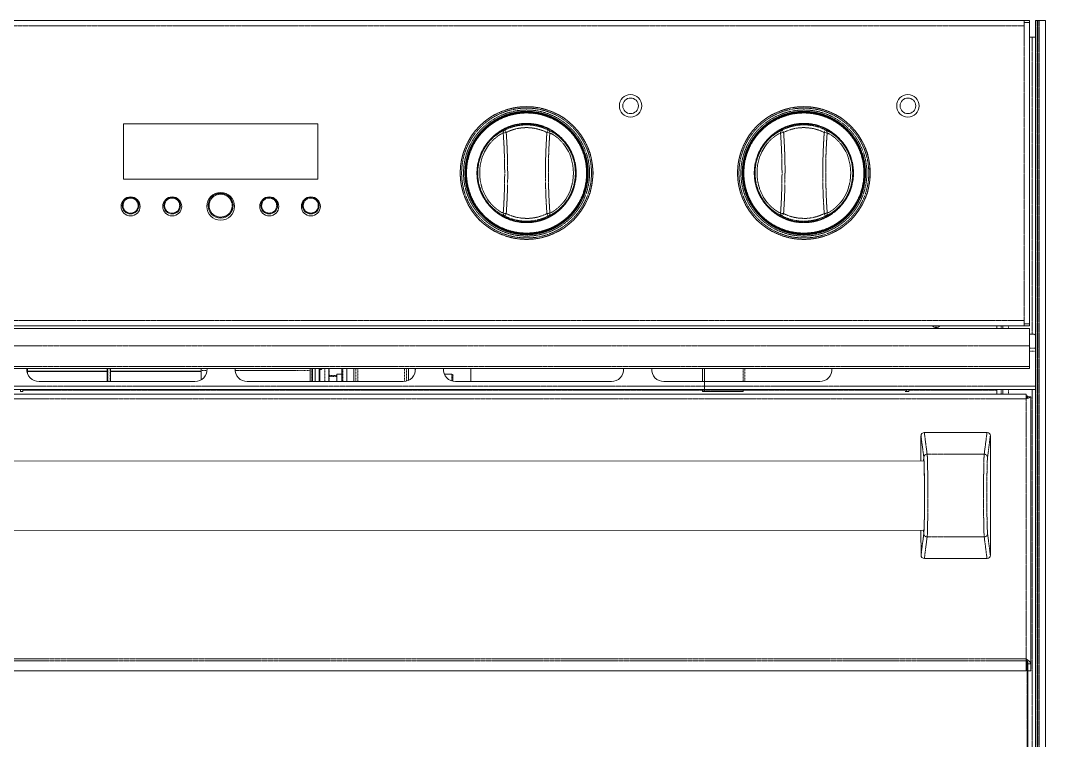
# Model space of a CAD drawing. Header units: millimetres. Extents: x 60499 to 556746, y 248297 to 497145.
# Drawn here: x 360648 to 376167, y 359848 to 370744 of the extents above; entities that cross this region are included whole.
import ezdxf

# ---------------------------------------------------------------- set-up
doc = ezdxf.new("R2010")
doc.units = ezdxf.units.MM
doc.linetypes.add('PHANTOM', pattern=[20, 10, -2, 2, -2, 2, -2])

msp = doc.modelspace()

# ---------------------------------------------------------------- linework, layer by layer
at = {"color": 7, "lineweight": 13, "ltscale": 0.03937}
for p, q in [((351513, 370744), (375844, 370744)), ((375924, 370715), (375924, 366155)), ((376018, 370744), (376018, 327664)), ((376167, 327664), (376167, 370744)), ((362209, 368342), (362209, 369182)), ((362209, 369182), (365148, 369182)), ((365148, 369182), (365148, 368342)), ((365148, 368342), (362209, 368342)), ((375844, 366125), (351513, 366125)), ((352729, 366084), (375927, 366084)), ((351442, 365476), (375927, 365476)), ((361962, 365435), (360754, 365435)), ((360754, 365434), (361962, 365434)), ((363381, 365435), (362011, 365435)), ((362011, 365434), (363381, 365434)), ((360928, 365280), (363288, 365280)), ((364082, 365280), (366442, 365280)), ((367235, 365280), (369595, 365280)), ((370389, 365280), (372749, 365280)), ((376016, 365158), (351353, 365158)), ((375874, 365089), (351528, 365089)), ((375943, 365049), (375943, 361009)), ((374332, 364509), (375282, 364509)), ((375332, 364458), (375332, 362652)), ((353082, 364075), (374326, 364080)), ((353082, 363026), (374326, 363030)), ((374333, 362601), (375282, 362601)), ((375903, 351888), (375902, 361009)), ((375874, 360904), (351528, 360903))]:
    msp.add_line(p, q, dxfattribs=at)
at = {"color": 7, "linetype": 'PHANTOM', "lineweight": 13, "ltscale": 0.03937}
for p, q in [((351513, 370665), (375844, 370665)), ((375844, 370665), (375844, 366205)), ((376043, 370744), (376043, 327664)), ((376051, 327664), (376051, 370744)), ((376070, 370744), (376070, 327664)), ((375966, 365998), (375966, 370492)), ((375844, 366205), (351513, 366205)), ((351442, 365820), (375927, 365820)), ((351442, 365509), (375927, 365509)), ((363898, 365449), (364841, 365449)), ((351353, 365209), (376016, 365209)), ((374066, 365150), (360681, 365150)), ((375430, 365150), (374099, 365150)), ((375966, 347424), (375966, 365158)), ((375874, 365020), (351528, 365020)), ((375874, 365020), (375874, 361082)), ((374375, 364181), (375239, 364181)), ((374375, 362929), (375239, 362929)), ((375874, 361082), (351528, 361082)), ((375874, 361055), (351528, 361055)), ((375890, 351857), (375890, 361055))]:
    msp.add_line(p, q, dxfattribs=at)
at = {"color": 7, "lineweight": 13, "ltscale": 0.002362}
for p, q in [((375924, 370744), (375844, 370744)), ((375844, 370715), (375924, 370715)), ((375844, 366155), (375924, 366155)), ((375924, 366125), (375844, 366125))]:
    msp.add_line(p, q, dxfattribs=at)
at = {"color": 7, "lineweight": 13, "ltscale": 0.000887533}
for p, q in [((375844, 370715), (375844, 370744)), ((375924, 370715), (375924, 370744)), ((375844, 366155), (375844, 366125)), ((375924, 366155), (375924, 366125))]:
    msp.add_line(p, q, dxfattribs=at)
at = {"color": 7, "lineweight": 13, "ltscale": 0.001475}
for p, q in [((375844, 370715), (375844, 370665)), ((375844, 366205), (375844, 366155))]:
    msp.add_line(p, q, dxfattribs=at)
at = {"color": 7, "lineweight": 13, "ltscale": 0.000750024}
msp.add_line((376043, 370744), (376018, 370744), dxfattribs=at)
at = {"color": 7, "lineweight": 13, "ltscale": 0.000230744}
msp.add_line((376043, 370744), (376051, 370744), dxfattribs=at)
at = {"color": 7, "lineweight": 13, "ltscale": 0.000575689}
msp.add_line((376070, 370744), (376051, 370744), dxfattribs=at)
at = {"color": 7, "lineweight": 13, "ltscale": 0.002894}
msp.add_line((376167, 370744), (376070, 370744), dxfattribs=at)
at = {"color": 7, "lineweight": 13, "ltscale": 0.001253}
msp.add_line((375924, 370492), (375966, 370492), dxfattribs=at)
at = {"color": 7, "lineweight": 13, "ltscale": 0.00155}
msp.add_line((375966, 370492), (376018, 370492), dxfattribs=at)
at = {"color": 7, "linetype": 'PHANTOM', "lineweight": 13, "ltscale": 0.001253}
for p, q in [((367983, 369088), (368002, 369050)), ((372182, 369088), (372201, 369050))]:
    msp.add_line(p, q, dxfattribs=at)
at = {"color": 7, "linetype": 'PHANTOM', "lineweight": 13, "ltscale": 0.000801464}
for p, q in [((368630, 369074), (368618, 369050)), ((372829, 369074), (372817, 369050))]:
    msp.add_line(p, q, dxfattribs=at)
at = {"color": 7, "linetype": 'PHANTOM', "lineweight": 13, "ltscale": 0.000451294}
for p, q in [((368637, 369088), (368630, 369074)), ((372836, 369088), (372829, 369074)), ((368630, 367798), (368637, 367785)), ((372829, 367798), (372836, 367785))]:
    msp.add_line(p, q, dxfattribs=at)
at = {"color": 7, "linetype": 'PHANTOM', "lineweight": 13, "ltscale": 1.85028e-05}
msp.add_line((367570, 368437), (367570, 368436), dxfattribs=at)
at = {"color": 7, "linetype": 'PHANTOM', "lineweight": 13, "ltscale": 1.36969e-05}
for p, q in [((367601, 368437), (367601, 368436)), ((371800, 368437), (371800, 368436))]:
    msp.add_line(p, q, dxfattribs=at)
at = {"color": 7, "linetype": 'PHANTOM', "lineweight": 13, "ltscale": 1.85029e-05}
msp.add_line((371770, 368437), (371770, 368436), dxfattribs=at)
at = {"color": 7, "linetype": 'PHANTOM', "lineweight": 13, "ltscale": 0.001622}
for p, q in [((368023, 368324), (368022, 368270)), ((372222, 368324), (372222, 368270))]:
    msp.add_line(p, q, dxfattribs=at)
at = {"color": 7, "linetype": 'PHANTOM', "lineweight": 13, "ltscale": 0.001623}
for p, q in [((368597, 368270), (368597, 368324)), ((372797, 368270), (372796, 368324))]:
    msp.add_line(p, q, dxfattribs=at)
at = {"color": 7, "linetype": 'PHANTOM', "lineweight": 13, "ltscale": 0.000192426}
for p, q in [((368869, 367996), (368873, 368001)), ((373068, 367996), (373072, 368001))]:
    msp.add_line(p, q, dxfattribs=at)
at = {"color": 7, "linetype": 'PHANTOM', "lineweight": 13, "ltscale": 0.000801571}
msp.add_line((367990, 367798), (368002, 367822), dxfattribs=at)
at = {"color": 7, "linetype": 'PHANTOM', "lineweight": 13, "ltscale": 0.000801598}
for p, q in [((368618, 367822), (368630, 367798)), ((372817, 367822), (372829, 367798))]:
    msp.add_line(p, q, dxfattribs=at)
at = {"color": 7, "linetype": 'PHANTOM', "lineweight": 13, "ltscale": 0.000546444}
msp.add_line((368662, 367849), (368663, 367831), dxfattribs=at)
at = {"color": 7, "linetype": 'PHANTOM', "lineweight": 13, "ltscale": 0.000801544}
msp.add_line((372189, 367798), (372201, 367822), dxfattribs=at)
at = {"color": 7, "linetype": 'PHANTOM', "lineweight": 13, "ltscale": 0.00054644}
msp.add_line((372861, 367849), (372862, 367831), dxfattribs=at)
at = {"color": 7, "linetype": 'PHANTOM', "lineweight": 13, "ltscale": 0.000451186}
for p, q in [((367983, 367784), (367990, 367798)), ((372182, 367784), (372189, 367798))]:
    msp.add_line(p, q, dxfattribs=at)
at = {"color": 7, "lineweight": 13, "ltscale": 0.001219}
for p, q in [((375430, 366084), (375430, 366125)), ((375521, 366125), (375521, 366084))]:
    msp.add_line(p, q, dxfattribs=at)
at = {"color": 7, "linetype": 'PHANTOM', "lineweight": 13, "ltscale": 0.001219}
for p, q in [((375495, 366084), (375495, 366125)), ((375605, 366125), (375605, 366084))]:
    msp.add_line(p, q, dxfattribs=at)
at = {"color": 7, "lineweight": 13, "ltscale": 0.007873}
msp.add_line((375927, 366084), (375927, 365820), dxfattribs=at)
at = {"color": 7, "lineweight": 13, "ltscale": 0.001374}
msp.add_line((375927, 365998), (375973, 365998), dxfattribs=at)
at = {"color": 7, "linetype": 'PHANTOM', "lineweight": 13, "ltscale": 0.001975}
msp.add_line((375993, 365996), (375927, 365996), dxfattribs=at)
at = {"color": 7, "lineweight": 13, "ltscale": 0.005748}
msp.add_line((376016, 365980), (376016, 365787), dxfattribs=at)
at = {"color": 7, "lineweight": 13, "ltscale": 0.00927}
msp.add_line((375927, 365509), (375927, 365820), dxfattribs=at)
at = {"color": 7, "linetype": 'PHANTOM', "lineweight": 13, "ltscale": 0.002665}
for p, q in [((375927, 365787), (376016, 365787)), ((376016, 365739), (375927, 365739))]:
    msp.add_line(p, q, dxfattribs=at)
at = {"color": 7, "lineweight": 13, "ltscale": 0.001442}
msp.add_line((376016, 365787), (376016, 365739), dxfattribs=at)
at = {"color": 7, "lineweight": 13, "ltscale": 0.015787}
msp.add_line((376016, 365739), (376016, 365209), dxfattribs=at)
at = {"color": 7, "lineweight": 13, "ltscale": 0.000973799}
msp.add_line((375927, 365476), (375927, 365509), dxfattribs=at)
at = {"color": 7, "lineweight": 13, "ltscale": 0.002199}
msp.add_line((360754, 365402), (360754, 365476), dxfattribs=at)
at = {"color": 7, "lineweight": 13, "ltscale": 0.005829}
for p, q in [((361962, 365476), (361962, 365280)), ((362011, 365476), (362011, 365280)), ((365107, 365280), (365107, 365476)), ((365171, 365476), (365171, 365280)), ((365314, 365280), (365314, 365476)), ((365512, 365280), (365512, 365476)), ((365591, 365476), (365591, 365280)), ((365695, 365280), (365695, 365476)), ((367464, 365280), (367464, 365476)), ((370974, 365280), (370974, 365476))]:
    msp.add_line(p, q, dxfattribs=at)
at = {"color": 7, "linetype": 'PHANTOM', "lineweight": 13, "ltscale": 0.005829}
for p, q in [((361970, 365476), (361970, 365280)), ((362003, 365280), (362003, 365476)), ((365061, 365476), (365061, 365280)), ((365256, 365476), (365256, 365280)), ((365528, 365476), (365528, 365280)), ((365723, 365280), (365723, 365476)), ((365755, 365476), (365755, 365280)), ((371592, 365476), (371592, 365280)), ((371614, 365280), (371614, 365476))]:
    msp.add_line(p, q, dxfattribs=at)
at = {"color": 7, "linetype": 'PHANTOM', "lineweight": 13, "ltscale": 0.002723}
msp.add_line((363381, 365449), (363472, 365449), dxfattribs=at)
at = {"color": 7, "lineweight": 13, "ltscale": 0.004282}
msp.add_line((363381, 365449), (363381, 365305), dxfattribs=at)
at = {"color": 7, "linetype": 'PHANTOM', "lineweight": 13, "ltscale": 0.005756}
msp.add_line((364841, 365449), (365034, 365449), dxfattribs=at)
at = {"color": 7, "lineweight": 13, "ltscale": 0.005022}
msp.add_line((365034, 365449), (365034, 365280), dxfattribs=at)
at = {"color": 7, "lineweight": 13, "ltscale": 0.005833}
msp.add_line((365071, 365280), (365071, 365476), dxfattribs=at)
at = {"color": 7, "lineweight": 13, "ltscale": 0.000810608}
msp.add_line((365198, 365465), (365171, 365465), dxfattribs=at)
at = {"color": 7, "lineweight": 13, "ltscale": 0.000492126}
msp.add_line((365181, 365465), (365198, 365465), dxfattribs=at)
at = {"color": 7, "lineweight": 13, "ltscale": 0.005509}
msp.add_line((365181, 365465), (365181, 365280), dxfattribs=at)
at = {"color": 7, "linetype": 'PHANTOM', "lineweight": 13, "ltscale": 0.000314908}
msp.add_line((365198, 365465), (365198, 365476), dxfattribs=at)
at = {"color": 7, "lineweight": 13, "ltscale": 4.95182e-05}
msp.add_line((365199, 365465), (365198, 365465), dxfattribs=at)
at = {"color": 7, "lineweight": 13, "ltscale": 0.003143}
msp.add_line((365314, 365370), (365314, 365476), dxfattribs=at)
at = {"color": 7, "linetype": 'PHANTOM', "lineweight": 13, "ltscale": 0.000196862}
msp.add_line((365320, 365370), (365314, 365370), dxfattribs=at)
at = {"color": 7, "lineweight": 13, "ltscale": 0.000572505}
msp.add_line((365314, 365351), (365314, 365370), dxfattribs=at)
at = {"color": 7, "lineweight": 13, "ltscale": 0.002113}
msp.add_line((365314, 365351), (365314, 365280), dxfattribs=at)
at = {"color": 7, "linetype": 'PHANTOM', "lineweight": 13, "ltscale": 0.003143}
msp.add_line((365320, 365476), (365320, 365370), dxfattribs=at)
at = {"color": 7, "linetype": 'PHANTOM', "lineweight": 13, "ltscale": 0.003543}
for p, q in [((365320, 365370), (365439, 365370)), ((365439, 365356), (365320, 365356))]:
    msp.add_line(p, q, dxfattribs=at)
at = {"color": 7, "linetype": 'PHANTOM', "lineweight": 13, "ltscale": 0.000408863}
msp.add_line((365320, 365370), (365320, 365356), dxfattribs=at)
at = {"color": 7, "linetype": 'PHANTOM', "lineweight": 13, "ltscale": 0.002277}
msp.add_line((365320, 365280), (365320, 365356), dxfattribs=at)
at = {"color": 7, "lineweight": 13, "ltscale": 0.002165}
msp.add_line((365439, 365394), (365512, 365394), dxfattribs=at)
at = {"color": 7, "lineweight": 13, "ltscale": 0.003399}
msp.add_line((365439, 365394), (365439, 365280), dxfattribs=at)
at = {"color": 7, "linetype": 'PHANTOM', "lineweight": 13, "ltscale": 0.005797}
msp.add_line((366461, 365281), (366461, 365476), dxfattribs=at)
at = {"color": 7, "linetype": 'PHANTOM', "lineweight": 13, "ltscale": 0.005602}
msp.add_line((366494, 365476), (366494, 365288), dxfattribs=at)
at = {"color": 7, "lineweight": 13, "ltscale": 0.005285}
msp.add_line((366522, 365298), (366522, 365476), dxfattribs=at)
at = {"color": 7, "lineweight": 13, "ltscale": 0.001635}
msp.add_line((366621, 365421), (366621, 365476), dxfattribs=at)
at = {"color": 7, "lineweight": 13, "ltscale": 0.003403}
for p, q in [((367066, 365392), (367180, 365392)), ((367180, 365392), (367066, 365392))]:
    msp.add_line(p, q, dxfattribs=at)
at = {"color": 7, "linetype": 'PHANTOM', "lineweight": 13, "ltscale": 0.003072}
msp.add_line((367180, 365392), (367180, 365288), dxfattribs=at)
at = {"color": 7, "lineweight": 13, "ltscale": 0.002703}
msp.add_line((367196, 365284), (367196, 365375), dxfattribs=at)
at = {"color": 7, "lineweight": 13, "ltscale": 0.010329}
msp.add_line((371003, 365129), (371003, 365476), dxfattribs=at)
at = {"color": 7, "lineweight": 13, "ltscale": 0.0015}
msp.add_line((376016, 365209), (376016, 365158), dxfattribs=at)
at = {"color": 7, "lineweight": 13, "ltscale": 0.000875398}
for p, q in [((360648, 365158), (360648, 365129)), ((360681, 365158), (360681, 365129))]:
    msp.add_line(p, q, dxfattribs=at)
at = {"color": 7, "lineweight": 13, "ltscale": 0.000999991}
for p, q in [((360681, 365129), (360648, 365129)), ((374099, 365129), (374066, 365129))]:
    msp.add_line(p, q, dxfattribs=at)
at = {"color": 7, "lineweight": 13, "ltscale": 0.000874677}
msp.add_line((370974, 365129), (370974, 365158), dxfattribs=at)
at = {"color": 7, "lineweight": 13, "ltscale": 0.000866026}
msp.add_line((370974, 365129), (371003, 365129), dxfattribs=at)
at = {"color": 7, "lineweight": 13, "ltscale": 0.017537}
msp.add_line((371003, 365129), (371592, 365129), dxfattribs=at)
at = {"color": 7, "linetype": 'PHANTOM', "lineweight": 13, "ltscale": 0.000874557}
msp.add_line((371592, 365158), (371592, 365129), dxfattribs=at)
at = {"color": 7, "lineweight": 13, "ltscale": 0.000750084}
msp.add_line((374066, 365129), (374041, 365129), dxfattribs=at)
at = {"color": 7, "lineweight": 13, "ltscale": 0.000874437}
for p, q in [((374066, 365158), (374066, 365129)), ((374099, 365158), (374099, 365129))]:
    msp.add_line(p, q, dxfattribs=at)
at = {"color": 7, "lineweight": 13, "ltscale": 0.000250028}
msp.add_line((375430, 365150), (375430, 365158), dxfattribs=at)
at = {"color": 7, "lineweight": 13, "ltscale": 0.001804}
msp.add_line((375430, 365089), (375430, 365150), dxfattribs=at)
at = {"color": 7, "linetype": 'PHANTOM', "lineweight": 13, "ltscale": 0.002054}
for p, q in [((375495, 365089), (375495, 365158)), ((375605, 365158), (375605, 365089))]:
    msp.add_line(p, q, dxfattribs=at)
at = {"color": 7, "lineweight": 13, "ltscale": 0.002054}
msp.add_line((375521, 365158), (375521, 365089), dxfattribs=at)
at = {"color": 7, "lineweight": 13, "ltscale": 0.00205}
msp.add_line((375874, 365020), (375874, 365089), dxfattribs=at)
at = {"color": 7, "lineweight": 13, "ltscale": 0.000474945}
msp.add_line((375890, 365062), (375874, 365062), dxfattribs=at)
at = {"color": 7, "linetype": 'PHANTOM', "lineweight": 13, "ltscale": 0.000474945}
msp.add_line((375890, 365050), (375874, 365050), dxfattribs=at)
at = {"color": 7, "linetype": 'PHANTOM', "lineweight": 13, "ltscale": 0.000374982}
for q in [(375890, 365062), (375902, 365050)]:
    msp.add_line((375890, 365050), q, dxfattribs=at)
at = {"color": 7, "linetype": 'PHANTOM', "lineweight": 13, "ltscale": 0.000554122}
msp.add_line((375890, 365031), (375890, 365050), dxfattribs=at)
at = {"color": 7, "lineweight": 13, "ltscale": 2.51109e-05}
msp.add_line((375902, 365049), (375902, 365050), dxfattribs=at)
at = {"color": 7, "lineweight": 13, "ltscale": 0.0012}
for p, q in [((375943, 365049), (375902, 365049)), ((375943, 361009), (375902, 361009)), ((375943, 360904), (375902, 360904))]:
    msp.add_line(p, q, dxfattribs=at)
at = {"color": 7, "linetype": 'PHANTOM', "lineweight": 13, "ltscale": 0.009823}
for p, q in [((374282, 364458), (374325, 364131)), ((375332, 364458), (375290, 364131)), ((374283, 362651), (374325, 362979)), ((375332, 362652), (375290, 362979))]:
    msp.add_line(p, q, dxfattribs=at)
at = {"color": 7, "lineweight": 13, "ltscale": 0.011267}
for p, q in [((374282, 364458), (374282, 364080)), ((374282, 363030), (374283, 362651))]:
    msp.add_line(p, q, dxfattribs=at)
at = {"color": 7, "linetype": 'PHANTOM', "lineweight": 13, "ltscale": 0.009859}
for p, q in [((374332, 364509), (374375, 364181)), ((374333, 362601), (374375, 362929))]:
    msp.add_line(p, q, dxfattribs=at)
at = {"color": 7, "linetype": 'PHANTOM', "lineweight": 13, "ltscale": 0.00986}
for p, q in [((375282, 364509), (375239, 364181)), ((375282, 362601), (375239, 362929))]:
    msp.add_line(p, q, dxfattribs=at)
at = {"color": 7, "lineweight": 13, "ltscale": 0.000800966}
msp.add_line((375874, 361055), (375874, 361082), dxfattribs=at)
at = {"color": 7, "lineweight": 13, "ltscale": 0.004516}
msp.add_line((375874, 361055), (375874, 360904), dxfattribs=at)
at = {"color": 7, "lineweight": 13, "ltscale": 0.003142}
for p, q in [((375902, 361009), (375902, 360904)), ((375943, 360904), (375943, 361009))]:
    msp.add_line(p, q, dxfattribs=at)
at = {"color": 7, "linetype": 'PHANTOM', "lineweight": 13, "ltscale": 0.03937}
for points in [[(367983, 369088), (367952, 369074), (367932, 369063), (367899, 369044), (367858, 369015), (367815, 368981), (367773, 368941), (367750, 368915), (367727, 368888), (367694, 368842), (367663, 368792), (367636, 368740), (367620, 368701), (367606, 368662), (367594, 368621), (367581, 368561), (367573, 368499), (367571, 368468), (367570, 368437)], [(368637, 369088), (368672, 369071), (368695, 369059), (368720, 369044), (368750, 369024)], [(372182, 369088), (372151, 369074), (372132, 369063), (372099, 369044), (372057, 369015), (372014, 368981), (371972, 368941), (371949, 368915), (371926, 368888), (371893, 368842), (371862, 368792), (371836, 368740), (371819, 368701), (371805, 368662), (371793, 368621), (371780, 368561), (371772, 368499), (371770, 368468), (371770, 368437)], [(372836, 369088), (372871, 369071), (372894, 369059), (372919, 369044), (372949, 369024)], [(367879, 368998), (367843, 368970), (367804, 368936), (367777, 368907), (367751, 368876)], [(367957, 369041), (367942, 369035), (367924, 369027), (367903, 369015), (367879, 368998)], [(367979, 368436), (367977, 368638), (367969, 368840), (367957, 369041)], [(368741, 368998), (368717, 369015), (368696, 369027), (368678, 369035), (368663, 369041)], [(368869, 368876), (368836, 368914), (368803, 368948), (368777, 368971), (368741, 368998)], [(372078, 368998), (372042, 368970), (372003, 368936), (371976, 368907), (371950, 368876)], [(372156, 369041), (372141, 369035), (372124, 369027), (372102, 369015), (372078, 368998)], [(372178, 368436), (372176, 368638), (372168, 368840), (372156, 369041)], [(372940, 368998), (372916, 369015), (372895, 369027), (372877, 369035), (372862, 369041)], [(373068, 368876), (373035, 368914), (373002, 368948), (372976, 368971), (372940, 368998)], [(367570, 368436), (367572, 368385), (367577, 368335), (367586, 368285), (367598, 368236), (367614, 368188), (367629, 368149), (367647, 368111), (367666, 368074), (367682, 368048), (367699, 368022), (367736, 367973), (367768, 367938), (367800, 367905), (367834, 367876), (367865, 367852), (367895, 367831), (367920, 367816), (367958, 367796), (367983, 367784)], [(367601, 368436), (367603, 368375), (367610, 368316), (367622, 368257), (367640, 368199)], [(367957, 367831), (367965, 367951), (367971, 368072), (367977, 368254), (367979, 368436)], [(368024, 368436), (368024, 368336), (368023, 368324)], [(368597, 368324), (368596, 368370), (368596, 368436)], [(368641, 368436), (368643, 368230), (368651, 368024), (368662, 367849)], [(368980, 368198), (368997, 368256), (369010, 368315), (369017, 368375), (369019, 368436)], [(371770, 368436), (371771, 368385), (371777, 368335), (371785, 368285), (371797, 368236), (371813, 368188), (371828, 368149), (371846, 368111), (371865, 368074), (371881, 368048), (371898, 368022), (371935, 367973), (371967, 367938), (371999, 367905), (372033, 367876), (372064, 367852), (372095, 367831), (372119, 367816), (372157, 367796), (372182, 367784)], [(371800, 368436), (371802, 368375), (371809, 368316), (371822, 368257), (371839, 368199)], [(372156, 367831), (372164, 367951), (372170, 368072), (372176, 368254), (372178, 368436)], [(372223, 368436), (372223, 368336), (372222, 368324)], [(372796, 368324), (372795, 368370), (372795, 368436)], [(372840, 368436), (372843, 368230), (372850, 368024), (372861, 367849)], [(373179, 368198), (373196, 368256), (373209, 368315), (373216, 368375), (373218, 368436)], [(367750, 367996), (367783, 367958), (367817, 367924), (367856, 367891), (367879, 367874)], [(368741, 367874), (368777, 367902), (368816, 367937), (368843, 367965), (368869, 367996)], [(371949, 367996), (371982, 367958), (372016, 367924), (372055, 367891), (372078, 367874)], [(372940, 367874), (372976, 367902), (373015, 367937), (373042, 367965), (373068, 367996)], [(367879, 367874), (367903, 367858), (367924, 367845), (367942, 367837), (367957, 367831)], [(368750, 367848), (368721, 367829), (368695, 367813), (368672, 367801), (368637, 367785)], [(368663, 367831), (368678, 367837), (368696, 367845), (368717, 367858), (368741, 367874)], [(372078, 367874), (372102, 367858), (372123, 367845), (372141, 367837), (372156, 367831)], [(372949, 367848), (372920, 367829), (372894, 367813), (372871, 367801), (372836, 367785)], [(372862, 367831), (372877, 367837), (372895, 367845), (372916, 367858), (372940, 367874)], [(374325, 364131), (374326, 364112), (374330, 364044), (374332, 363938), (374334, 363804), (374335, 363491), (374333, 363196), (374330, 363084), (374327, 363008), (374325, 362979)], [(374375, 364181), (374378, 364147), (374380, 364092), (374382, 364020), (374385, 363803), (374386, 363557), (374385, 363307), (374382, 363087), (374380, 363016), (374378, 362962), (374375, 362929)], [(375239, 364181), (375237, 364147), (375234, 364092), (375233, 364020), (375230, 363803), (375229, 363557), (375230, 363281), (375232, 363156), (375234, 363048), (375237, 362955), (375239, 362929)], [(375290, 364131), (375288, 364111), (375284, 364035), (375282, 363926), (375280, 363789), (375279, 363475), (375282, 363184), (375286, 363047), (375288, 363003), (375290, 362979)]]:
    msp.add_lwpolyline(points, dxfattribs=at)
at = {"color": 7, "lineweight": 13, "ltscale": 0.03937}
for points in [[(367751, 368876), (367717, 368831), (367702, 368807), (367674, 368756), (367661, 368730), (367640, 368674)], [(368980, 368674), (368963, 368719), (368943, 368762), (368921, 368802), (368896, 368841), (368869, 368876)], [(371950, 368876), (371916, 368831), (371901, 368807), (371873, 368756), (371861, 368730), (371839, 368674)], [(373179, 368674), (373162, 368719), (373142, 368762), (373120, 368802), (373095, 368841), (373068, 368876)], [(367640, 368674), (367622, 368616), (367610, 368557), (367603, 368497), (367601, 368437)], [(369019, 368436), (369017, 368497), (369010, 368557), (368997, 368616), (368980, 368674)], [(371839, 368674), (371822, 368616), (371809, 368557), (371802, 368497), (371800, 368437)], [(373218, 368436), (373216, 368497), (373209, 368557), (373197, 368616), (373179, 368674)], [(367640, 368199), (367651, 368169), (367663, 368139), (367681, 368102), (367701, 368066), (367724, 368032), (367750, 367996)], [(368873, 368001), (368903, 368042), (368930, 368086), (368954, 368133), (368968, 368165), (368980, 368198)], [(371839, 368199), (371850, 368169), (371862, 368139), (371880, 368102), (371900, 368066), (371923, 368032), (371949, 367996)], [(373072, 368001), (373103, 368042), (373130, 368086), (373153, 368133), (373167, 368165), (373179, 368198)], [(375993, 365996), (375987, 365997), (375973, 365998)], [(365198, 365465), (365204, 365466), (365210, 365469), (365214, 365476)], [(375943, 365049), (375942, 365047), (375938, 365042), (375931, 365038), (375912, 365031), (375874, 365020)], [(375902, 365049), (375901, 365042), (375897, 365038), (375887, 365029), (375874, 365020)], [(374323, 364105), (374323, 364105), (374322, 364105), (374322, 364105), (374322, 364105), (374321, 364103), (374319, 364080)], [(374323, 363004), (374323, 363004), (374323, 363004), (374323, 363004), (374324, 363005), (374325, 363011), (374326, 363024), (374328, 363067), (374331, 363141), (374333, 363240), (374335, 363484), (374334, 363745), (374331, 363963), (374328, 364058), (374326, 364087), (374324, 364103), (374323, 364105), (374323, 364105), (374323, 364105), (374323, 364105)], [(374319, 363030), (374320, 363022), (374322, 363006), (374322, 363005), (374323, 363004), (374323, 363004), (374323, 363004)], [(375943, 361009), (375942, 361017), (375939, 361024), (375935, 361031), (375930, 361038), (375914, 361054), (375901, 361063), (375874, 361082)], [(375902, 361009), (375901, 361021), (375899, 361034), (375892, 361050), (375887, 361061), (375874, 361082)]]:
    msp.add_lwpolyline(points, dxfattribs=at)
for centre, radius in [((369885, 369453), 170), ((369885, 369453), 118), ((374084, 369453), 170), ((374084, 369453), 118), ((368310, 368436), 1006), ((372509, 368436), 1006), ((368310, 368436), 919), ((372509, 368436), 919), ((363678, 367931), 210), ((363678, 367943), 189), ((362315, 367931), 144), ((362314, 367943), 126), ((362945, 367931), 144), ((362944, 367943), 126), ((364415, 367931), 144), ((364413, 367943), 126), ((365044, 367931), 144), ((365043, 367943), 126)]:
    msp.add_circle(centre, radius, dxfattribs=at)
at = {"color": 7, "linetype": 'PHANTOM', "lineweight": 13, "ltscale": 0.03937}
for centre, radius in [((368310, 368436), 1004), ((368310, 368436), 983), ((368310, 368436), 954), ((368310, 368436), 933), ((368310, 368436), 932), ((372509, 368436), 1004), ((372509, 368436), 983), ((372509, 368436), 954), ((372509, 368436), 933), ((372509, 368436), 932), ((368310, 368436), 919), ((368310, 368436), 916), ((368310, 368436), 909), ((372509, 368436), 919), ((372509, 368436), 916), ((372509, 368436), 909), ((368310, 368436), 751), ((372509, 368436), 751), ((362314, 367943), 114), ((362944, 367943), 114), ((363678, 367943), 174), ((364413, 367943), 114), ((365043, 367943), 114)]:
    msp.add_circle(centre, radius, dxfattribs=at)
for centre, radius, start, end in [((368310, 368436), 744, 360, 180), ((368310, 368436), 729, 90.0042, 116.6177), ((368310, 368436), 687, 90.0042, 116.6181), ((368310, 368436), 729, 63.3729, 90), ((368310, 368435), 688, 63.3944, 89.9766), ((372509, 368436), 744, 360, 180), ((372509, 368436), 729, 90.0042, 116.6177), ((372509, 368436), 687, 90.0042, 116.6181), ((372509, 368436), 729, 63.3729, 90), ((372509, 368435), 688, 63.3944, 89.9766), ((359292, 368431), 8732, 0.0355, 4.0675), ((377318, 368431), 8722, 175.9319, 179.9682), ((377076, 368431), 8436, 175.8517, 179.344), ((368345, 368456), 697, 41.7857, 54.537), ((368330, 368442), 718, 30.9044, 41.8379), ((363492, 368431), 8732, 0.0355, 4.0675), ((381517, 368431), 8722, 175.9319, 179.9682), ((381275, 368431), 8436, 175.8517, 179.344), ((372544, 368456), 697, 41.7857, 54.537), ((372529, 368442), 718, 30.9044, 41.8379), ((368324, 368438), 725, 22.1129, 30.9147), ((372523, 368438), 725, 22.1129, 30.9147), ((368321, 368437), 728, 15.181, 22.1141), ((368318, 368436), 731, 0.0086, 15.1796), ((372520, 368437), 728, 15.181, 22.1141), ((372517, 368436), 731, 0.0086, 15.1796), ((368310, 368436), 744, 180, 360), ((376884, 368437), 8243, 179.3681, 180.0029), ((368318, 368436), 731, 344.8645, 0.0065), ((372509, 368436), 744, 180, 360), ((381083, 368437), 8243, 179.3681, 180.0029), ((372517, 368436), 731, 344.8645, 0.0065), ((359556, 368424), 8468, 357.479, 358.388), ((360326, 368421), 7698, 358.2494, 358.8748), ((376227, 368419), 7631, 181.1232, 181.7541), ((377089, 368424), 8493, 181.6121, 182.5179), ((368324, 368434), 725, 329.0466, 337.8968), ((368321, 368435), 729, 337.8948, 344.8628), ((363755, 368424), 8468, 357.479, 358.388), ((364525, 368421), 7698, 358.2494, 358.8748), ((380426, 368419), 7631, 181.1232, 181.7541), ((381288, 368424), 8493, 181.6121, 182.5179), ((372523, 368434), 725, 329.0466, 337.8968), ((372520, 368435), 729, 337.8948, 344.8628), ((358537, 368490), 9489, 355.966, 357.353), ((377840, 368476), 9245, 182.6327, 184.0559), ((368330, 368430), 718, 318.1693, 329.054), ((362736, 368490), 9489, 355.966, 357.353), ((382039, 368476), 9245, 182.6327, 184.0559), ((372529, 368430), 718, 318.1693, 329.054), ((368310, 368436), 686, 243.3742, 270.0088), ((368310, 368436), 687, 270.0002, 296.6248), ((368584, 368164), 344, 275.7051, 280.044), ((368345, 368416), 697, 305.4671, 318.2253), ((372509, 368436), 686, 243.3742, 270.0088), ((372509, 368436), 687, 270.0002, 296.6248), ((372783, 368164), 344, 275.7051, 280.044), ((372544, 368416), 697, 305.4671, 318.2253), ((368310, 368436), 729, 243.3835, 269.9908), ((368310, 368436), 729, 270, 296.6278), ((372509, 368436), 729, 243.3835, 269.9908), ((372509, 368436), 729, 270, 296.6278)]:
    msp.add_arc(centre, radius, start, end, dxfattribs=at)
at = {"color": 7, "lineweight": 13, "ltscale": 0.03937}
for centre, radius, start, end in [((368042, 368193), 373, 259.9657, 263.8854), ((372241, 368193), 373, 259.9657, 263.8854), ((374511, 366169), 71.4, 218.0798, 321.9202), ((374451, 366174), 58.8, 303.3848, 303.8815), ((374511, 366169), 52.5, 237.0129, 302.9871), ((360928, 365465), 185, 176.5709, 270), ((363288, 365465), 185, 270, 3.4291), ((363447, 365449), 66.1, 155.801, 180), ((364082, 365465), 185, 176.5709, 270), ((364968, 365449), 66.1, 0, 24.199), ((366442, 365465), 185, 270, 3.4291), ((367235, 365465), 185, 176.5709, 270), ((367180, 365375), 16.6, 359.546, 89.5342), ((367180, 365375), 16.6, 359.5448, 89.5362), ((369595, 365465), 185, 270, 3.4291), ((370389, 365465), 185, 176.5709, 270), ((372749, 365465), 185, 270, 3.4291), ((375890, 365050), 12.6, 0.0003, 90.0003), ((375833, 363776), 114, 344.3275, 15.673)]:
    msp.add_arc(centre, radius, start, end, dxfattribs=at)
at = {"color": 7, "linetype": 'PHANTOM', "lineweight": 13, "ltscale": 0.03937}
for centre, major_axis, ratio, start_param, end_param in [((368006, 369043), (21, -45.8), 0.968786, 3.181778, 4.328213), ((368614, 369043), (-21, -45.8), 0.969256, 1.955721, 3.101468), ((372205, 369043), (21, -45.8), 0.968786, 3.181778, 4.328213), ((372813, 369043), (-21, -45.8), 0.969256, 1.955721, 3.101468), ((368006, 367829), (-21, -45.8), 0.969205, 5.098868, 6.243835), ((368614, 367829), (20.9, -45.8), 0.969136, 0.041676, 1.186472), ((368614, 367828), (50.2, 4.8), 0.12091, 5.326932, 6.03306), ((372205, 367829), (-21, -45.8), 0.969205, 5.098868, 6.243835), ((372813, 367829), (20.9, -45.8), 0.969136, 0.041676, 1.186472), ((372813, 367828), (50.2, 4.8), 0.12091, 5.326932, 6.03306), ((365320, 365351), (6.61, 0), 0.83088, 1.570796, 3.141593), ((374375, 364131), (50, 6.5), 0.985958, 1.443389, 3.010572), ((375239, 364131), (-50, 6.5), 0.985958, 3.272591, 4.839774), ((374375, 362979), (50, -6.5), 0.985958, 3.272613, 4.839796), ((375239, 362979), (-50, -6.5), 0.985958, 1.443411, 3.010594)]:
    msp.add_ellipse(centre, major_axis=major_axis, ratio=ratio, start_param=start_param, end_param=end_param, dxfattribs=at)
at = {"color": 7, "lineweight": 13, "ltscale": 0.03937}
for centre, major_axis, ratio, start_param, end_param in [((368006, 369045), (50.1, 5.4), 0.108561, 1.629628, 2.889124), ((368614, 369046), (50, -6.3), 0.086211, 0.252987, 1.512994), ((372205, 369045), (50.1, 5.4), 0.108561, 1.629628, 2.889124), ((372813, 369046), (50, -6.3), 0.086211, 0.252987, 1.512994), ((368006, 367827), (50.1, -5.2), 0.11246, 3.392769, 4.111361), ((372205, 367827), (50.1, -5.2), 0.11246, 3.392769, 4.111361), ((375941, 365980), (75.6, 0), 0.286857, 0.000002, 0.804793), ((374333, 364458), (6.6, -50.7), 0.985958, 3.014197, 4.58138), ((375282, 364458), (-6.6, -50.7), 0.985958, 1.701806, 3.268989), ((374333, 362652), (6.6, 50.7), 0.985958, 1.701806, 3.268989), ((375282, 362652), (-6.6, 50.7), 0.985958, 3.014197, 4.58138)]:
    msp.add_ellipse(centre, major_axis=major_axis, ratio=ratio, start_param=start_param, end_param=end_param, dxfattribs=at)

doc.saveas('drawing.dxf')
